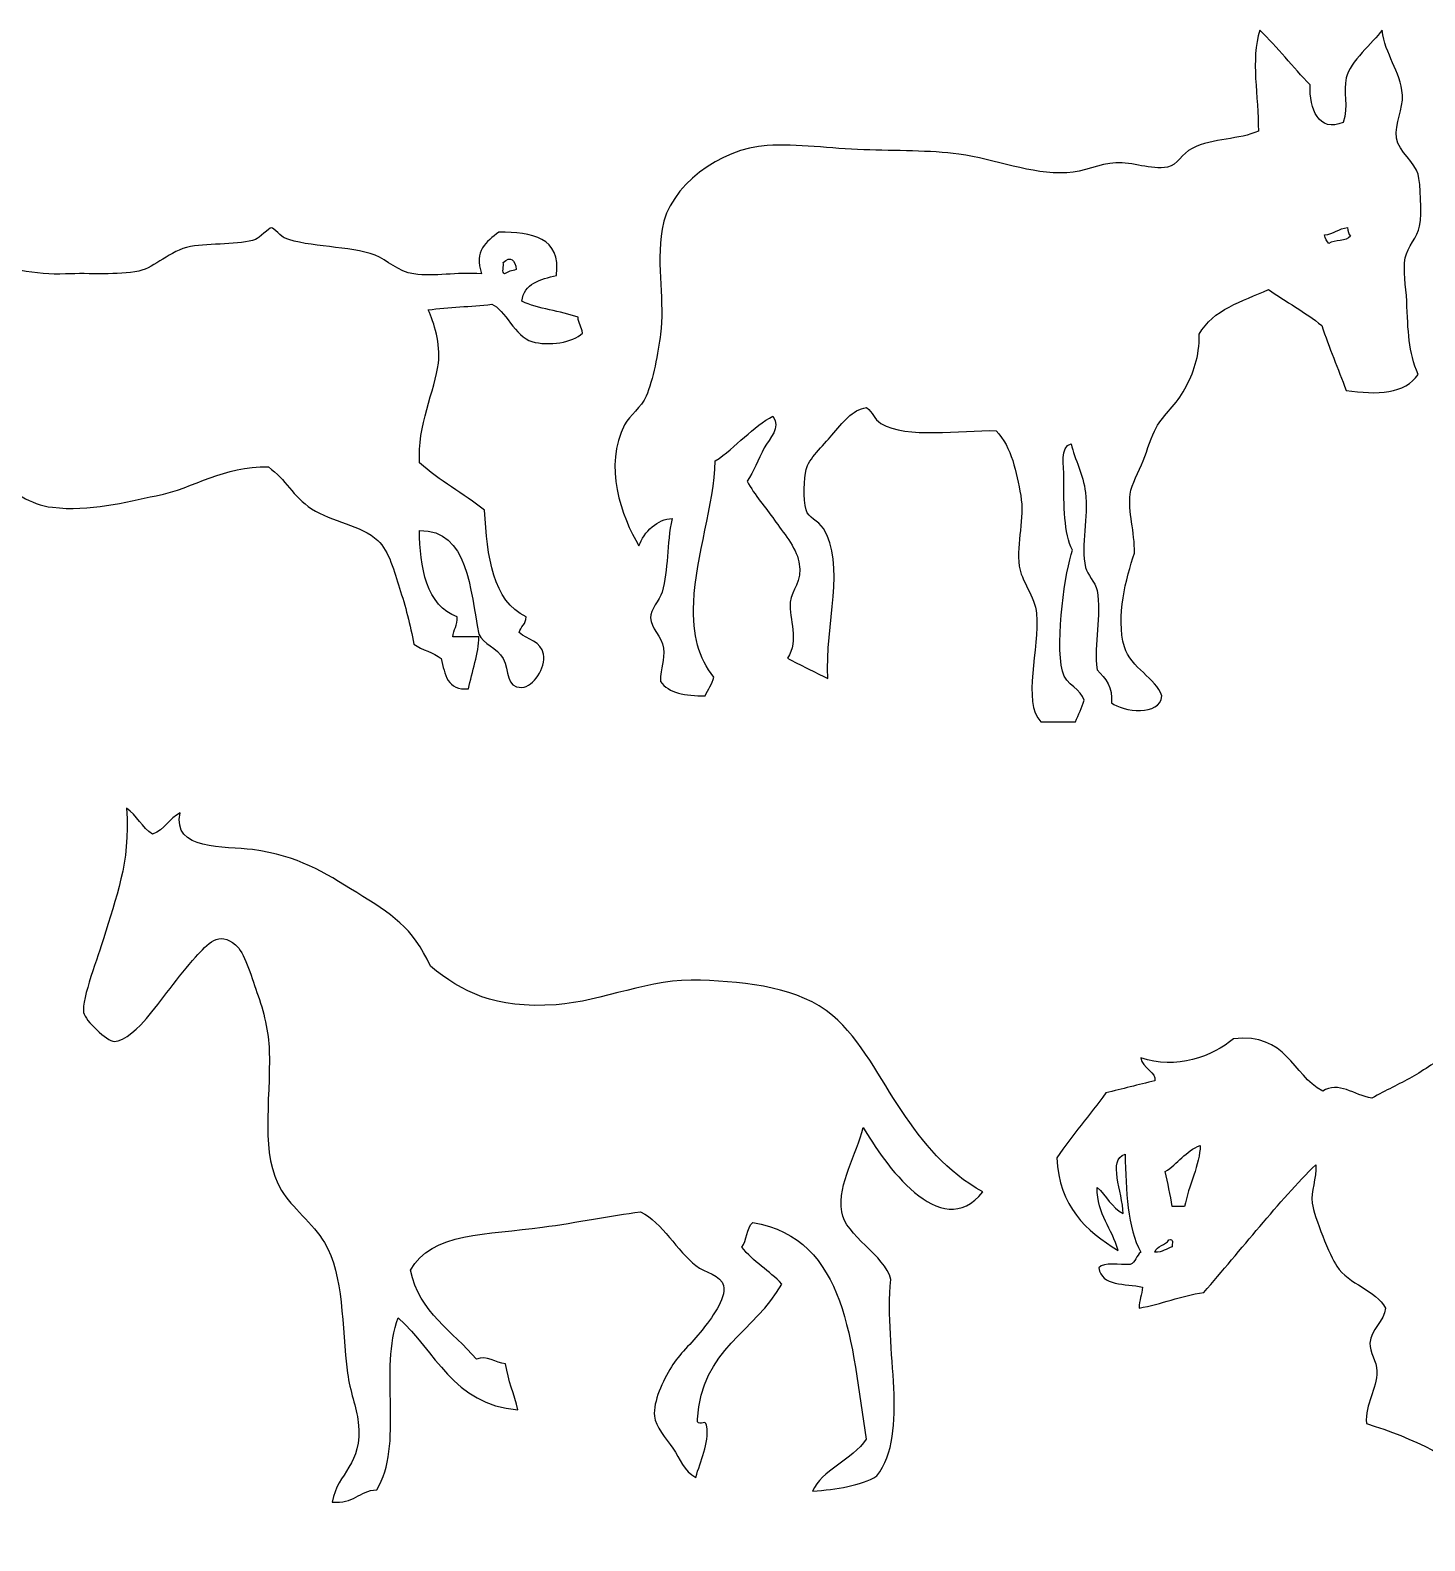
# Model space of a CAD drawing. Header units: centimetres. Extents: x -66 to 65, y -66 to 66.
# Drawn here: x -18.98 to -9.6, y 37.99 to 48.15 of the extents above; entities that cross this region are included whole.
import ezdxf

# ---------------------------------------------------------------- set-up
doc = ezdxf.new("R2010")
doc.units = ezdxf.units.CM
doc.header["$MEASUREMENT"] = 0
doc.layers.add('Layer 1', color=7, linetype='Continuous')

msp = doc.modelspace()

# ---------------------------------------------------------------- linework, layer by layer
at = {"layer": 'Layer 1'}
for points, knots in [([(-10.7077, 48.15066), (-10.58644, 48.03602), (-10.48516, 47.90148), (-10.36845, 47.78233), (-10.36845, 47.78233), (-10.37461, 47.6203), (-10.31141, 47.45991), (-10.14546, 47.53031), (-10.14546, 47.53031), (-10.10958, 47.64032), (-10.14707, 47.737), (-10.12612, 47.83077), (-10.12612, 47.83077), (-10.10167, 47.93994), (-9.94636, 48.06715), (-9.88379, 48.15065), (-9.88379, 48.15065), (-9.86397, 47.98301), (-9.76118, 47.88077), (-9.74809, 47.71446), (-9.74809, 47.71446), (-9.74079, 47.62141), (-9.80035, 47.52475), (-9.78685, 47.42368), (-9.78685, 47.42368), (-9.77531, 47.33727), (-9.65884, 47.25556), (-9.64146, 47.18135), (-9.64146, 47.18135), (-9.62685, 47.11883), (-9.61622, 46.91925), (-9.63175, 46.83239), (-9.63175, 46.83239), (-9.64516, 46.7578), (-9.71459, 46.69494), (-9.72869, 46.61916), (-9.72869, 46.61916), (-9.74472, 46.53304), (-9.72345, 46.42932), (-9.71901, 46.32838), (-9.71901, 46.32838), (-9.71009, 46.12563), (-9.70692, 45.98776), (-9.64146, 45.83403), (-9.64146, 45.83403), (-9.72949, 45.70335), (-9.91848, 45.69544), (-10.12612, 45.72743), (-10.12612, 45.72743), (-10.1816, 45.87226), (-10.23928, 46.0149), (-10.2909, 46.1636), (-10.2909, 46.1636), (-10.40046, 46.25435), (-10.53276, 46.32238), (-10.64954, 46.40593), (-10.64954, 46.40593), (-10.82562, 46.32677), (-11.02459, 46.27049), (-11.11481, 46.10544), (-11.11481, 46.10544), (-11.11325, 45.95058), (-11.15492, 45.84395), (-11.21173, 45.73711), (-11.21173, 45.73711), (-11.2669, 45.63342), (-11.35331, 45.56735), (-11.40559, 45.47541), (-11.40559, 45.47541), (-11.43753, 45.41929), (-11.46176, 45.33079), (-11.4928, 45.25247), (-11.4928, 45.25247), (-11.52082, 45.18193), (-11.57165, 45.096), (-11.58009, 45.02953), (-11.58009, 45.02953), (-11.59475, 44.91375), (-11.5485, 44.77339), (-11.55104, 44.6321), (-11.55104, 44.6321), (-11.60689, 44.46557), (-11.67796, 44.20546), (-11.61885, 44.00205), (-11.61885, 44.00205), (-11.57713, 43.85851), (-11.4038, 43.79144), (-11.36683, 43.67248), (-11.36683, 43.67248), (-11.37718, 43.53064), (-11.62729, 43.56654), (-11.70611, 43.62401), (-11.70611, 43.62401), (-11.69735, 43.72831), (-11.74125, 43.79043), (-11.80303, 43.84697), (-11.80303, 43.84697), (-11.82832, 44.02226), (-11.76927, 44.21347), (-11.80303, 44.38008), (-11.80303, 44.38008), (-11.81512, 44.43972), (-11.87021, 44.48702), (-11.88058, 44.53515), (-11.88058, 44.53515), (-11.91326, 44.68673), (-11.86132, 44.87715), (-11.88058, 45.03918), (-11.88058, 45.03918), (-11.89569, 45.16629), (-11.95234, 45.25905), (-11.9775, 45.36875), (-11.9775, 45.36875), (-12.05555, 45.34488), (-12.026, 45.2218), (-12.026, 45.13613), (-12.026, 45.13613), (-12.026, 44.95431), (-12.02708, 44.7645), (-11.96782, 44.65147), (-11.96782, 44.65147), (-12.01476, 44.52325), (-12.08635, 44.04624), (-12.03566, 43.83729), (-12.03566, 43.83729), (-12.01243, 43.74164), (-11.90588, 43.71595), (-11.89027, 43.64343), (-11.89027, 43.64343), (-11.90334, 43.58863), (-11.92874, 43.54622), (-11.94843, 43.49804), (-11.94843, 43.49804), (-12.02598, 43.49804), (-12.1035, 43.49804), (-12.18108, 43.49804), (-12.18108, 43.49804), (-12.30972, 43.62784), (-12.18851, 43.99453), (-12.21013, 44.22501), (-12.21013, 44.22501), (-12.22085, 44.33907), (-12.31522, 44.45266), (-12.32641, 44.54486), (-12.32641, 44.54486), (-12.34586, 44.70432), (-12.28926, 44.86882), (-12.31675, 45.01981), (-12.31675, 45.01981), (-12.34556, 45.1779), (-12.37647, 45.34239), (-12.48153, 45.45598), (-12.48153, 45.45598), (-12.72548, 45.46275), (-13.08399, 45.39841), (-13.25697, 45.50448), (-13.25697, 45.50448), (-13.30851, 45.53604), (-13.30764, 45.57946), (-13.35391, 45.61111), (-13.35391, 45.61111), (-13.45128, 45.59854), (-13.51618, 45.50991), (-13.58653, 45.42693), (-13.58653, 45.42693), (-13.64836, 45.35401), (-13.74353, 45.26657), (-13.761, 45.19431), (-13.761, 45.19431), (-13.77444, 45.13864), (-13.78238, 44.99481), (-13.761, 44.9229), (-13.761, 44.9229), (-13.74505, 44.86935), (-13.68144, 44.85334), (-13.64469, 44.79688), (-13.64469, 44.79688), (-13.49208, 44.56256), (-13.63262, 44.14937), (-13.61561, 43.78882), (-13.61561, 43.78882), (-13.70684, 43.83327), (-13.796, 43.87984), (-13.88702, 43.9245), (-13.88702, 43.9245), (-13.80339, 44.04764), (-13.87866, 44.1875), (-13.86763, 44.30254), (-13.86763, 44.30254), (-13.859, 44.39282), (-13.78243, 44.42928), (-13.80945, 44.57392), (-13.80945, 44.57392), (-13.82781, 44.67232), (-13.91907, 44.77469), (-13.97426, 44.85504), (-13.97426, 44.85504), (-14.03384, 44.94185), (-14.10608, 45.01956), (-14.15844, 45.11677), (-14.15844, 45.11677), (-14.11373, 45.17866), (-14.08274, 45.26314), (-14.0421, 45.33968), (-14.0421, 45.33968), (-14.00712, 45.40564), (-13.9273, 45.47631), (-13.98394, 45.55293), (-13.98394, 45.55293), (-14.11237, 45.4907), (-14.23738, 45.3411), (-14.37169, 45.25247), (-14.37169, 45.25247), (-14.37738, 44.96217), (-14.50411, 44.61517), (-14.51708, 44.30256), (-14.51708, 44.30256), (-14.52671, 44.07039), (-14.48472, 43.92913), (-14.38138, 43.7985), (-14.38138, 43.7985), (-14.39408, 43.74987), (-14.42136, 43.71571), (-14.43951, 43.67251), (-14.43951, 43.67251), (-14.57379, 43.67071), (-14.68724, 43.68971), (-14.74, 43.76945), (-14.74, 43.76945), (-14.7428, 43.86584), (-14.71029, 43.90976), (-14.72063, 43.99239), (-14.72063, 43.99239), (-14.73053, 44.07163), (-14.80643, 44.12921), (-14.80784, 44.19593), (-14.80784, 44.19593), (-14.80903, 44.25258), (-14.7473, 44.31415), (-14.73034, 44.3704), (-14.73034, 44.3704), (-14.68496, 44.52023), (-14.70192, 44.69232), (-14.66242, 44.86475), (-14.66242, 44.86475), (-14.75807, 44.86337), (-14.85231, 44.77683), (-14.88541, 44.6806), (-14.88541, 44.6806), (-15.00363, 44.87602), (-15.1256, 45.22387), (-14.98233, 45.49478), (-14.98233, 45.49478), (-14.94685, 45.56188), (-14.8706, 45.61252), (-14.83691, 45.68864), (-14.83691, 45.68864), (-14.79167, 45.79103), (-14.75616, 45.98767), (-14.73999, 46.10544), (-14.73999, 46.10544), (-14.71141, 46.31343), (-14.76999, 46.55798), (-14.73033, 46.81302), (-14.73033, 46.81302), (-14.68569, 47.09951), (-14.33795, 47.35645), (-14.0227, 47.37523), (-14.0227, 47.37523), (-13.82273, 47.38714), (-13.5936, 47.35375), (-13.37328, 47.34613), (-13.37328, 47.34613), (-13.15661, 47.33867), (-12.92714, 47.34264), (-12.73357, 47.31705), (-12.73357, 47.31705), (-12.48251, 47.28392), (-12.25269, 47.17836), (-12.00657, 47.19103), (-12.00657, 47.19103), (-11.89404, 47.19685), (-11.78535, 47.25294), (-11.67698, 47.2589), (-11.67698, 47.2589), (-11.56403, 47.26509), (-11.44126, 47.20871), (-11.32805, 47.22982), (-11.32805, 47.22982), (-11.2601, 47.24252), (-11.22962, 47.32237), (-11.16324, 47.35584), (-11.16324, 47.35584), (-11.02055, 47.42778), (-10.84309, 47.41183), (-10.71734, 47.47212), (-10.71734, 47.47212), (-10.71543, 47.70511), (-10.77078, 47.95477), (-10.7077, 48.15066)], [0, 0, 0, 0, 0.01315789, 0.01315789, 0.01315789, 0.01315789, 0.02631579, 0.02631579, 0.02631579, 0.02631579, 0.03947368, 0.03947368, 0.03947368, 0.03947368, 0.05263158, 0.05263158, 0.05263158, 0.05263158, 0.06578947, 0.06578947, 0.06578947, 0.06578947, 0.07894737, 0.07894737, 0.07894737, 0.07894737, 0.09210526, 0.09210526, 0.09210526, 0.09210526, 0.10526316, 0.10526316, 0.10526316, 0.10526316, 0.11842105, 0.11842105, 0.11842105, 0.11842105, 0.13157895, 0.13157895, 0.13157895, 0.13157895, 0.14473684, 0.14473684, 0.14473684, 0.14473684, 0.15789474, 0.15789474, 0.15789474, 0.15789474, 0.17105263, 0.17105263, 0.17105263, 0.17105263, 0.18421053, 0.18421053, 0.18421053, 0.18421053, 0.19736842, 0.19736842, 0.19736842, 0.19736842, 0.21052632, 0.21052632, 0.21052632, 0.21052632, 0.22368421, 0.22368421, 0.22368421, 0.22368421, 0.23684211, 0.23684211, 0.23684211, 0.23684211, 0.25, 0.25, 0.25, 0.25, 0.26315789, 0.26315789, 0.26315789, 0.26315789, 0.27631579, 0.27631579, 0.27631579, 0.27631579, 0.28947368, 0.28947368, 0.28947368, 0.28947368, 0.30263158, 0.30263158, 0.30263158, 0.30263158, 0.31578947, 0.31578947, 0.31578947, 0.31578947, 0.32894737, 0.32894737, 0.32894737, 0.32894737, 0.34210526, 0.34210526, 0.34210526, 0.34210526, 0.35526316, 0.35526316, 0.35526316, 0.35526316, 0.36842105, 0.36842105, 0.36842105, 0.36842105, 0.38157895, 0.38157895, 0.38157895, 0.38157895, 0.39473684, 0.39473684, 0.39473684, 0.39473684, 0.40789474, 0.40789474, 0.40789474, 0.40789474, 0.42105263, 0.42105263, 0.42105263, 0.42105263, 0.43421053, 0.43421053, 0.43421053, 0.43421053, 0.44736842, 0.44736842, 0.44736842, 0.44736842, 0.46052632, 0.46052632, 0.46052632, 0.46052632, 0.47368421, 0.47368421, 0.47368421, 0.47368421, 0.48684211, 0.48684211, 0.48684211, 0.48684211, 0.5, 0.5, 0.5, 0.5, 0.51315789, 0.51315789, 0.51315789, 0.51315789, 0.52631579, 0.52631579, 0.52631579, 0.52631579, 0.53947368, 0.53947368, 0.53947368, 0.53947368, 0.55263158, 0.55263158, 0.55263158, 0.55263158, 0.56578947, 0.56578947, 0.56578947, 0.56578947, 0.57894737, 0.57894737, 0.57894737, 0.57894737, 0.59210526, 0.59210526, 0.59210526, 0.59210526, 0.60526316, 0.60526316, 0.60526316, 0.60526316, 0.61842105, 0.61842105, 0.61842105, 0.61842105, 0.63157895, 0.63157895, 0.63157895, 0.63157895, 0.64473684, 0.64473684, 0.64473684, 0.64473684, 0.65789474, 0.65789474, 0.65789474, 0.65789474, 0.67105263, 0.67105263, 0.67105263, 0.67105263, 0.68421053, 0.68421053, 0.68421053, 0.68421053, 0.69736842, 0.69736842, 0.69736842, 0.69736842, 0.71052632, 0.71052632, 0.71052632, 0.71052632, 0.72368421, 0.72368421, 0.72368421, 0.72368421, 0.73684211, 0.73684211, 0.73684211, 0.73684211, 0.75, 0.75, 0.75, 0.75, 0.76315789, 0.76315789, 0.76315789, 0.76315789, 0.77631579, 0.77631579, 0.77631579, 0.77631579, 0.78947368, 0.78947368, 0.78947368, 0.78947368, 0.80263158, 0.80263158, 0.80263158, 0.80263158, 0.81578947, 0.81578947, 0.81578947, 0.81578947, 0.82894737, 0.82894737, 0.82894737, 0.82894737, 0.84210526, 0.84210526, 0.84210526, 0.84210526, 0.85526316, 0.85526316, 0.85526316, 0.85526316, 0.86842105, 0.86842105, 0.86842105, 0.86842105, 0.88157895, 0.88157895, 0.88157895, 0.88157895, 0.89473684, 0.89473684, 0.89473684, 0.89473684, 0.90789474, 0.90789474, 0.90789474, 0.90789474, 0.92105263, 0.92105263, 0.92105263, 0.92105263, 0.93421053, 0.93421053, 0.93421053, 0.93421053, 0.94736842, 0.94736842, 0.94736842, 0.94736842, 0.96052632, 0.96052632, 0.96052632, 0.96052632, 0.97368421, 0.97368421, 0.97368421, 0.97368421, 1, 1, 1, 1]), ([(-20.46154, 47.51868), (-20.44611, 47.41594), (-20.48967, 47.28836), (-20.5003, 47.17946), (-20.5003, 47.17946), (-20.21423, 47.19309), (-20.07615, 47.09231), (-19.87998, 46.99528), (-19.87998, 46.99528), (-19.75208, 46.93204), (-19.60778, 46.88405), (-19.51163, 46.82081), (-19.51163, 46.82081), (-19.42876, 46.76631), (-19.38175, 46.66174), (-19.29838, 46.61727), (-19.29838, 46.61727), (-19.16709, 46.54721), (-18.94069, 46.50181), (-18.7459, 46.51067), (-18.7459, 46.51067), (-18.57998, 46.51818), (-18.39517, 46.5003), (-18.25155, 46.53006), (-18.25155, 46.53006), (-18.13691, 46.55377), (-18.0493, 46.66746), (-17.90262, 46.69482), (-17.90262, 46.69482), (-17.77313, 46.71895), (-17.56917, 46.70331), (-17.46643, 46.74329), (-17.46643, 46.74329), (-17.44296, 46.75242), (-17.37271, 46.82063), (-17.3598, 46.82084), (-17.3598, 46.82084), (-17.34562, 46.82105), (-17.28484, 46.75787), (-17.27257, 46.753), (-17.27257, 46.753), (-17.11014, 46.6882), (-16.82923, 46.70082), (-16.66191, 46.63669), (-16.66191, 46.63669), (-16.57687, 46.60409), (-16.50956, 46.52575), (-16.40021, 46.5107), (-16.40021, 46.5107), (-16.25606, 46.49086), (-16.11994, 46.52515), (-15.94465, 46.5107), (-15.94465, 46.5107), (-15.99836, 46.66839), (-15.91346, 46.72586), (-15.82834, 46.79179), (-15.82834, 46.79179), (-15.60392, 46.79007), (-15.40919, 46.75861), (-15.44065, 46.50099), (-15.44065, 46.50099), (-15.54757, 46.47226), (-15.66142, 46.45038), (-15.67327, 46.32652), (-15.67327, 46.32652), (-15.56339, 46.27485), (-15.41477, 46.26188), (-15.29523, 46.21989), (-15.29523, 46.21989), (-15.29396, 46.17594), (-15.27152, 46.15314), (-15.26615, 46.11326), (-15.26615, 46.11326), (-15.32909, 46.04743), (-15.49435, 46.02465), (-15.60543, 46.05513), (-15.60543, 46.05513), (-15.71716, 46.08577), (-15.78953, 46.27508), (-15.87684, 46.30712), (-15.87684, 46.30712), (-16.01352, 46.2887), (-16.17008, 46.29024), (-16.30332, 46.26836), (-16.30332, 46.26836), (-16.26432, 46.18192), (-16.21984, 46.04296), (-16.23551, 45.90972), (-16.23551, 45.90972), (-16.25633, 45.73189), (-16.38098, 45.48329), (-16.36148, 45.24091), (-16.36148, 45.24091), (-16.2317, 45.1187), (-16.06459, 45.03377), (-15.92534, 44.92106), (-15.92534, 44.92106), (-15.90653, 44.60708), (-15.87012, 44.31069), (-15.64425, 44.2038), (-15.64425, 44.2038), (-15.64481, 44.15266), (-15.68201, 44.13821), (-15.6927, 44.09717), (-15.6927, 44.09717), (-15.63431, 44.04745), (-15.54392, 44.04021), (-15.52789, 43.95178), (-15.52789, 43.95178), (-15.51146, 43.86082), (-15.59552, 43.73212), (-15.67331, 43.72884), (-15.67331, 43.72884), (-15.78451, 43.72416), (-15.75605, 43.84253), (-15.7993, 43.9227), (-15.7993, 43.9227), (-15.84065, 43.99927), (-15.93598, 44.01864), (-15.96408, 44.08748), (-15.96408, 44.08748), (-16.02213, 44.38818), (-16.03367, 44.78677), (-16.36148, 44.78537), (-16.36148, 44.78537), (-16.36495, 44.5428), (-16.31145, 44.27322), (-16.10949, 44.20379), (-16.10949, 44.20379), (-16.10637, 44.14577), (-16.13277, 44.11722), (-16.13857, 44.06809), (-16.13857, 44.06809), (-16.08039, 44.06809), (-16.02226, 44.06809), (-15.96408, 44.06809), (-15.96408, 44.06809), (-15.96064, 43.96234), (-16.01178, 43.83301), (-16.03195, 43.71916), (-16.03195, 43.71916), (-16.174, 43.70635), (-16.19295, 43.81663), (-16.21613, 43.9227), (-16.21613, 43.9227), (-16.26685, 43.96564), (-16.34763, 43.97855), (-16.40025, 44.01962), (-16.40025, 44.01962), (-16.42499, 44.1503), (-16.45743, 44.27624), (-16.49717, 44.39763), (-16.49717, 44.39763), (-16.53217, 44.50455), (-16.56668, 44.64761), (-16.64256, 44.71751), (-16.64256, 44.71751), (-16.7553, 44.82141), (-16.95228, 44.8412), (-17.08844, 44.93076), (-17.08844, 44.93076), (-17.21552, 45.01434), (-17.26037, 45.12885), (-17.37922, 45.21188), (-17.37922, 45.21188), (-17.68606, 45.2217), (-17.86634, 45.07197), (-18.13527, 45.01802), (-18.13527, 45.01802), (-18.34257, 44.97643), (-18.58236, 44.91055), (-18.83319, 44.94047), (-18.83319, 44.94047), (-18.99017, 44.9592), (-19.08518, 45.05289), (-19.24028, 45.10525), (-19.24028, 45.10525), (-19.30232, 45.08326), (-19.31341, 45.01034), (-19.36627, 44.97923), (-19.36627, 44.97923), (-19.52417, 44.97158), (-19.63485, 44.91372), (-19.76373, 44.85324), (-19.76373, 44.85324), (-19.8357, 44.81943), (-19.93148, 44.78268), (-19.97696, 44.74661), (-19.97696, 44.74661), (-20.12163, 44.63194), (-20.15669, 44.3504), (-20.36468, 44.29105), (-20.36468, 44.29105), (-20.33624, 44.24517), (-20.30264, 44.20445), (-20.27745, 44.15535), (-20.27745, 44.15535), (-20.34087, 44.11688), (-20.42773, 43.96014), (-20.51978, 43.95181), (-20.51978, 43.95181), (-20.61725, 43.943), (-20.65437, 44.04174), (-20.66514, 44.16506), (-20.66514, 44.16506), (-20.60365, 44.28127), (-20.4935, 44.34881), (-20.48104, 44.51399), (-20.48104, 44.51399), (-20.24037, 44.6417), (-20.02104, 44.79072), (-19.89943, 45.03739), (-19.89943, 45.03739), (-20.3551, 45.06009), (-20.61121, 44.79929), (-20.82994, 44.55275), (-20.82994, 44.55275), (-20.83994, 44.50462), (-20.84248, 44.44895), (-20.85904, 44.40736), (-20.85904, 44.40736), (-20.91053, 44.42046), (-20.96252, 44.43313), (-21.03351, 44.42675), (-21.03351, 44.42675), (-20.88069, 44.28141), (-21.05021, 44.04149), (-21.28553, 44.07779), (-21.28553, 44.07779), (-21.26815, 44.16764), (-21.30072, 44.27565), (-21.27585, 44.37825), (-21.27585, 44.37825), (-21.26045, 44.44178), (-21.15703, 44.52179), (-21.08199, 44.5915), (-21.08199, 44.5915), (-20.91805, 44.74385), (-20.82516, 44.83481), (-20.66519, 44.9889), (-20.66519, 44.9889), (-20.59082, 45.06055), (-20.52147, 45.15207), (-20.46167, 45.18276), (-20.46167, 45.18276), (-20.31329, 45.25893), (-20.10768, 45.24777), (-19.96732, 45.29907), (-19.96732, 45.29907), (-19.94248, 45.3259), (-19.93475, 45.3699), (-19.90916, 45.39599), (-19.90916, 45.39599), (-19.91503, 45.45798), (-19.97697, 45.46388), (-20.0061, 45.50264), (-20.0061, 45.50264), (-19.95998, 45.57932), (-19.92609, 45.66819), (-19.93823, 45.8031), (-19.93823, 45.8031), (-20.11381, 45.8634), (-20.17318, 46.03988), (-20.28719, 46.16174), (-20.28719, 46.16174), (-20.4697, 46.18447), (-20.53918, 46.14317), (-20.63612, 46.05514), (-20.63612, 46.05514), (-20.76698, 45.93626), (-20.86604, 45.73595), (-20.93658, 45.56077), (-20.93658, 45.56077), (-21.06117, 45.53106), (-21.24175, 45.49232), (-21.28551, 45.60927), (-21.28551, 45.60927), (-21.32713, 45.7204), (-21.25453, 45.89282), (-21.28551, 46.06483), (-21.28551, 46.06483), (-21.29691, 46.12807), (-21.35237, 46.19104), (-21.35335, 46.2199), (-21.35335, 46.2199), (-21.35597, 46.29666), (-21.27255, 46.38415), (-21.26612, 46.44284), (-21.26612, 46.44284), (-21.39378, 46.67803), (-21.1569, 46.86869), (-21.04318, 47.0341), (-21.04318, 47.0341), (-20.94489, 47.17708), (-20.86131, 47.30813), (-20.78148, 47.42182), (-20.78148, 47.42182), (-20.65495, 47.36162), (-20.51329, 47.42168), (-20.46154, 47.51868)], [0, 0, 0, 0, 0.01315789, 0.01315789, 0.01315789, 0.01315789, 0.02631579, 0.02631579, 0.02631579, 0.02631579, 0.03947368, 0.03947368, 0.03947368, 0.03947368, 0.05263158, 0.05263158, 0.05263158, 0.05263158, 0.06578947, 0.06578947, 0.06578947, 0.06578947, 0.07894737, 0.07894737, 0.07894737, 0.07894737, 0.09210526, 0.09210526, 0.09210526, 0.09210526, 0.10526316, 0.10526316, 0.10526316, 0.10526316, 0.11842105, 0.11842105, 0.11842105, 0.11842105, 0.13157895, 0.13157895, 0.13157895, 0.13157895, 0.14473684, 0.14473684, 0.14473684, 0.14473684, 0.15789474, 0.15789474, 0.15789474, 0.15789474, 0.17105263, 0.17105263, 0.17105263, 0.17105263, 0.18421053, 0.18421053, 0.18421053, 0.18421053, 0.19736842, 0.19736842, 0.19736842, 0.19736842, 0.21052632, 0.21052632, 0.21052632, 0.21052632, 0.22368421, 0.22368421, 0.22368421, 0.22368421, 0.23684211, 0.23684211, 0.23684211, 0.23684211, 0.25, 0.25, 0.25, 0.25, 0.26315789, 0.26315789, 0.26315789, 0.26315789, 0.27631579, 0.27631579, 0.27631579, 0.27631579, 0.28947368, 0.28947368, 0.28947368, 0.28947368, 0.30263158, 0.30263158, 0.30263158, 0.30263158, 0.31578947, 0.31578947, 0.31578947, 0.31578947, 0.32894737, 0.32894737, 0.32894737, 0.32894737, 0.34210526, 0.34210526, 0.34210526, 0.34210526, 0.35526316, 0.35526316, 0.35526316, 0.35526316, 0.36842105, 0.36842105, 0.36842105, 0.36842105, 0.38157895, 0.38157895, 0.38157895, 0.38157895, 0.39473684, 0.39473684, 0.39473684, 0.39473684, 0.40789474, 0.40789474, 0.40789474, 0.40789474, 0.42105263, 0.42105263, 0.42105263, 0.42105263, 0.43421053, 0.43421053, 0.43421053, 0.43421053, 0.44736842, 0.44736842, 0.44736842, 0.44736842, 0.46052632, 0.46052632, 0.46052632, 0.46052632, 0.47368421, 0.47368421, 0.47368421, 0.47368421, 0.48684211, 0.48684211, 0.48684211, 0.48684211, 0.5, 0.5, 0.5, 0.5, 0.51315789, 0.51315789, 0.51315789, 0.51315789, 0.52631579, 0.52631579, 0.52631579, 0.52631579, 0.53947368, 0.53947368, 0.53947368, 0.53947368, 0.55263158, 0.55263158, 0.55263158, 0.55263158, 0.56578947, 0.56578947, 0.56578947, 0.56578947, 0.57894737, 0.57894737, 0.57894737, 0.57894737, 0.59210526, 0.59210526, 0.59210526, 0.59210526, 0.60526316, 0.60526316, 0.60526316, 0.60526316, 0.61842105, 0.61842105, 0.61842105, 0.61842105, 0.63157895, 0.63157895, 0.63157895, 0.63157895, 0.64473684, 0.64473684, 0.64473684, 0.64473684, 0.65789474, 0.65789474, 0.65789474, 0.65789474, 0.67105263, 0.67105263, 0.67105263, 0.67105263, 0.68421053, 0.68421053, 0.68421053, 0.68421053, 0.69736842, 0.69736842, 0.69736842, 0.69736842, 0.71052632, 0.71052632, 0.71052632, 0.71052632, 0.72368421, 0.72368421, 0.72368421, 0.72368421, 0.73684211, 0.73684211, 0.73684211, 0.73684211, 0.75, 0.75, 0.75, 0.75, 0.76315789, 0.76315789, 0.76315789, 0.76315789, 0.77631579, 0.77631579, 0.77631579, 0.77631579, 0.78947368, 0.78947368, 0.78947368, 0.78947368, 0.80263158, 0.80263158, 0.80263158, 0.80263158, 0.81578947, 0.81578947, 0.81578947, 0.81578947, 0.82894737, 0.82894737, 0.82894737, 0.82894737, 0.84210526, 0.84210526, 0.84210526, 0.84210526, 0.85526316, 0.85526316, 0.85526316, 0.85526316, 0.86842105, 0.86842105, 0.86842105, 0.86842105, 0.88157895, 0.88157895, 0.88157895, 0.88157895, 0.89473684, 0.89473684, 0.89473684, 0.89473684, 0.90789474, 0.90789474, 0.90789474, 0.90789474, 0.92105263, 0.92105263, 0.92105263, 0.92105263, 0.93421053, 0.93421053, 0.93421053, 0.93421053, 0.94736842, 0.94736842, 0.94736842, 0.94736842, 0.96052632, 0.96052632, 0.96052632, 0.96052632, 0.97368421, 0.97368421, 0.97368421, 0.97368421, 1, 1, 1, 1]), ([(-10.27148, 46.77425), (-10.26719, 46.74948), (-10.25788, 46.72967), (-10.2424, 46.71609), (-10.2424, 46.71609), (-10.20441, 46.74271), (-10.12479, 46.72771), (-10.09701, 46.76459), (-10.09701, 46.76459), (-10.1109, 46.77652), (-10.11535, 46.79793), (-10.11638, 46.82275), (-10.11638, 46.82275), (-10.17824, 46.81674), (-10.20761, 46.77822), (-10.27148, 46.77425)], [0, 0, 0, 0, 0.2, 0.2, 0.2, 0.2, 0.4, 0.4, 0.4, 0.4, 0.6, 0.6, 0.6, 0.6, 1, 1, 1, 1]), ([(-15.79924, 46.58819), (-15.79334, 46.56499), (-15.81141, 46.51784), (-15.78956, 46.51064), (-15.78956, 46.51064), (-15.77101, 46.52763), (-15.73902, 46.53115), (-15.71201, 46.53969), (-15.71201, 46.53969), (-15.71764, 46.60621), (-15.74894, 46.63352), (-15.79924, 46.58819)], [0, 0, 0, 0, 0.25, 0.25, 0.25, 0.25, 0.5, 0.5, 0.5, 0.5, 1, 1, 1, 1]), ([(-18.33405, 42.91601), (-18.26476, 42.86825), (-18.22967, 42.78628), (-18.15845, 42.74043), (-18.15845, 42.74043), (-18.07812, 42.7702), (-18.04764, 42.84991), (-17.97261, 42.88502), (-17.97261, 42.88502), (-18.03291, 42.62657), (-17.6672, 42.66256), (-17.48721, 42.63718), (-17.48721, 42.63718), (-17.17355, 42.59289), (-17.01104, 42.48936), (-16.78493, 42.34799), (-16.78493, 42.34799), (-16.55599, 42.20485), (-16.40668, 42.11743), (-16.28921, 41.85224), (-16.28921, 41.85224), (-16.07103, 41.68039), (-15.86365, 41.5639), (-15.44233, 41.59406), (-15.44233, 41.59406), (-15.13113, 41.61634), (-14.81212, 41.77358), (-14.47149, 41.75932), (-14.47149, 41.75932), (-14.14944, 41.74583), (-13.80575, 41.70992), (-13.58331, 41.52178), (-13.58331, 41.52178), (-13.3903, 41.35851), (-13.26287, 41.09392), (-13.1186, 40.88146), (-13.1186, 40.88146), (-12.97165, 40.66506), (-12.81851, 40.47048), (-12.57123, 40.33409), (-12.57123, 40.33409), (-12.85695, 39.97793), (-13.24116, 40.53615), (-13.37678, 40.76787), (-13.37678, 40.76787), (-13.41792, 40.58367), (-13.54976, 40.39592), (-13.52137, 40.19984), (-13.52137, 40.19984), (-13.4987, 40.04292), (-13.22736, 39.90626), (-13.19088, 39.74542), (-13.19088, 39.74542), (-13.23827, 39.26523), (-13.05914, 38.72019), (-13.2838, 38.42346), (-13.2838, 38.42346), (-13.3945, 38.35514), (-13.55336, 38.33493), (-13.71758, 38.32019), (-13.71758, 38.32019), (-13.66054, 38.45965), (-13.44831, 38.53262), (-13.35613, 38.67132), (-13.35613, 38.67132), (-13.45736, 39.31024), (-13.48199, 40.02572), (-14.12038, 40.12751), (-14.12038, 40.12751), (-14.16372, 40.09169), (-14.15779, 40.00662), (-14.19266, 39.9623), (-14.19266, 39.9623), (-14.11813, 39.86467), (-14.00655, 39.80411), (-13.92413, 39.71441), (-13.92413, 39.71441), (-14.09852, 39.39657), (-14.46758, 39.2733), (-14.49216, 38.80557), (-14.49216, 38.80557), (-14.49623, 38.74424), (-14.43649, 38.81091), (-14.43019, 38.76427), (-14.43019, 38.76427), (-14.41196, 38.63568), (-14.47432, 38.52667), (-14.5025, 38.41314), (-14.5025, 38.41314), (-14.5815, 38.45434), (-14.61111, 38.53855), (-14.65739, 38.60936), (-14.65739, 38.60936), (-14.70335, 38.67963), (-14.77402, 38.75226), (-14.78132, 38.82624), (-14.78132, 38.82624), (-14.79098, 38.92411), (-14.72525, 39.06233), (-14.66773, 39.15676), (-14.66773, 39.15676), (-14.61526, 39.24283), (-14.5329, 39.31186), (-14.4612, 39.4046), (-14.4612, 39.4046), (-14.40487, 39.47741), (-14.2956, 39.61209), (-14.31661, 39.70411), (-14.31661, 39.70411), (-14.33254, 39.77393), (-14.44229, 39.79277), (-14.50253, 39.83836), (-14.50253, 39.83836), (-14.62913, 39.93417), (-14.72663, 40.1289), (-14.8743, 40.19983), (-14.8743, 40.19983), (-15.07623, 40.17501), (-15.29972, 40.12874), (-15.53531, 40.09656), (-15.53531, 40.09656), (-15.89938, 40.04677), (-16.28612, 40.06365), (-16.42346, 39.80737), (-16.42346, 39.80737), (-16.36247, 39.52059), (-16.13742, 39.39801), (-15.97933, 39.20835), (-15.97933, 39.20835), (-15.91054, 39.23999), (-15.84963, 39.18179), (-15.78314, 39.17737), (-15.78314, 39.17737), (-15.76496, 39.06471), (-15.72636, 38.97253), (-15.70048, 38.86754), (-15.70048, 38.86754), (-16.13728, 38.90583), (-16.25539, 39.2628), (-16.50603, 39.48722), (-16.50603, 39.48722), (-16.63613, 39.14805), (-16.46473, 38.62256), (-16.65062, 38.33054), (-16.65062, 38.33054), (-16.77161, 38.32414), (-16.80601, 38.23114), (-16.95013, 38.24788), (-16.95013, 38.24788), (-16.91505, 38.44947), (-16.74217, 38.49323), (-16.77458, 38.78493), (-16.77458, 38.78493), (-16.78561, 38.88418), (-16.83178, 38.99464), (-16.84686, 39.11542), (-16.84686, 39.11542), (-16.88681, 39.43527), (-16.87104, 39.77384), (-17.00175, 39.99325), (-17.00175, 39.99325), (-17.07792, 40.12107), (-17.22247, 40.23111), (-17.29097, 40.34438), (-17.29097, 40.34438), (-17.43739, 40.58676), (-17.36452, 40.93297), (-17.3736, 41.28421), (-17.3736, 41.28421), (-17.37683, 41.41015), (-17.41099, 41.54866), (-17.45623, 41.67667), (-17.45623, 41.67667), (-17.49798, 41.79483), (-17.54185, 41.94615), (-17.6008, 41.99682), (-17.6008, 41.99682), (-17.7124, 42.09273), (-17.78754, 42.0046), (-17.86933, 41.91416), (-17.86933, 41.91416), (-17.98196, 41.78967), (-18.10447, 41.6138), (-18.19982, 41.50107), (-18.19982, 41.50107), (-18.2398, 41.45379), (-18.34992, 41.34237), (-18.41667, 41.34618), (-18.41667, 41.34618), (-18.46501, 41.34893), (-18.61323, 41.48575), (-18.62328, 41.54242), (-18.62328, 41.54242), (-18.63889, 41.63074), (-18.51919, 41.93231), (-18.48903, 42.03812), (-18.48903, 42.03812), (-18.40954, 42.31671), (-18.30661, 42.53824), (-18.33405, 42.91601)], [0, 0, 0, 0, 0.01960784, 0.01960784, 0.01960784, 0.01960784, 0.03921569, 0.03921569, 0.03921569, 0.03921569, 0.05882353, 0.05882353, 0.05882353, 0.05882353, 0.07843137, 0.07843137, 0.07843137, 0.07843137, 0.09803922, 0.09803922, 0.09803922, 0.09803922, 0.11764706, 0.11764706, 0.11764706, 0.11764706, 0.1372549, 0.1372549, 0.1372549, 0.1372549, 0.15686275, 0.15686275, 0.15686275, 0.15686275, 0.17647059, 0.17647059, 0.17647059, 0.17647059, 0.19607843, 0.19607843, 0.19607843, 0.19607843, 0.21568627, 0.21568627, 0.21568627, 0.21568627, 0.23529412, 0.23529412, 0.23529412, 0.23529412, 0.25490196, 0.25490196, 0.25490196, 0.25490196, 0.2745098, 0.2745098, 0.2745098, 0.2745098, 0.29411765, 0.29411765, 0.29411765, 0.29411765, 0.31372549, 0.31372549, 0.31372549, 0.31372549, 0.33333333, 0.33333333, 0.33333333, 0.33333333, 0.35294118, 0.35294118, 0.35294118, 0.35294118, 0.37254902, 0.37254902, 0.37254902, 0.37254902, 0.39215686, 0.39215686, 0.39215686, 0.39215686, 0.41176471, 0.41176471, 0.41176471, 0.41176471, 0.43137255, 0.43137255, 0.43137255, 0.43137255, 0.45098039, 0.45098039, 0.45098039, 0.45098039, 0.47058824, 0.47058824, 0.47058824, 0.47058824, 0.49019608, 0.49019608, 0.49019608, 0.49019608, 0.50980392, 0.50980392, 0.50980392, 0.50980392, 0.52941176, 0.52941176, 0.52941176, 0.52941176, 0.54901961, 0.54901961, 0.54901961, 0.54901961, 0.56862745, 0.56862745, 0.56862745, 0.56862745, 0.58823529, 0.58823529, 0.58823529, 0.58823529, 0.60784314, 0.60784314, 0.60784314, 0.60784314, 0.62745098, 0.62745098, 0.62745098, 0.62745098, 0.64705882, 0.64705882, 0.64705882, 0.64705882, 0.66666667, 0.66666667, 0.66666667, 0.66666667, 0.68627451, 0.68627451, 0.68627451, 0.68627451, 0.70588235, 0.70588235, 0.70588235, 0.70588235, 0.7254902, 0.7254902, 0.7254902, 0.7254902, 0.74509804, 0.74509804, 0.74509804, 0.74509804, 0.76470588, 0.76470588, 0.76470588, 0.76470588, 0.78431373, 0.78431373, 0.78431373, 0.78431373, 0.80392157, 0.80392157, 0.80392157, 0.80392157, 0.82352941, 0.82352941, 0.82352941, 0.82352941, 0.84313725, 0.84313725, 0.84313725, 0.84313725, 0.8627451, 0.8627451, 0.8627451, 0.8627451, 0.88235294, 0.88235294, 0.88235294, 0.88235294, 0.90196078, 0.90196078, 0.90196078, 0.90196078, 0.92156863, 0.92156863, 0.92156863, 0.92156863, 0.94117647, 0.94117647, 0.94117647, 0.94117647, 0.96078431, 0.96078431, 0.96078431, 0.96078431, 1, 1, 1, 1]), ([(-5.63498, 42.75398), (-5.61093, 42.73093), (-5.59992, 42.6949), (-5.59966, 42.64804), (-5.59966, 42.64804), (-5.54833, 42.64344), (-5.49946, 42.75192), (-5.42313, 42.67159), (-5.42313, 42.67159), (-5.41038, 42.57491), (-5.45218, 42.43497), (-5.47017, 42.33025), (-5.47017, 42.33025), (-5.26245, 42.00833), (-4.9831, 41.75804), (-4.69333, 41.51808), (-4.69333, 41.51808), (-4.66507, 41.28578), (-4.78556, 41.20225), (-4.91698, 41.12965), (-4.91698, 41.12965), (-5.06438, 41.15706), (-5.16471, 41.29486), (-5.34074, 41.32975), (-5.34074, 41.32975), (-5.47356, 41.35608), (-5.6053, 41.30226), (-5.74095, 41.32975), (-5.74095, 41.32975), (-5.81593, 41.34491), (-5.88097, 41.41428), (-5.94103, 41.44746), (-5.94103, 41.44746), (-6.21887, 41.30157), (-6.07888, 40.73785), (-6.35296, 40.5882), (-6.35296, 40.5882), (-6.33489, 40.31867), (-6.23128, 40.03183), (-6.36479, 39.8349), (-6.36479, 39.8349), (-6.21874, 39.69446), (-6.02813, 39.59871), (-5.85862, 39.48179), (-5.85862, 39.48179), (-5.7684, 39.29028), (-5.8514, 39.07256), (-5.94101, 38.90505), (-5.94101, 38.90505), (-5.99932, 38.79607), (-6.03126, 38.67838), (-6.0705, 38.62255), (-6.0705, 38.62255), (-6.19374, 38.44724), (-6.41409, 38.34971), (-6.52955, 38.19882), (-6.52955, 38.19882), (-6.67195, 38.2134), (-6.78064, 38.44015), (-6.64724, 38.55193), (-6.64724, 38.55193), (-6.53768, 38.53685), (-6.42745, 38.5904), (-6.35297, 38.6461), (-6.35297, 38.6461), (-6.32455, 38.67438), (-6.3816, 38.67727), (-6.3648, 38.72849), (-6.3648, 38.72849), (-6.24172, 38.86435), (-6.13205, 39.01363), (-6.10583, 39.24639), (-6.10583, 39.24639), (-6.26302, 39.33241), (-6.40298, 39.43573), (-6.67082, 39.41117), (-6.67082, 39.41117), (-6.71776, 39.1773), (-6.43471, 39.07504), (-6.47072, 38.86973), (-6.47072, 38.86973), (-6.48384, 38.79459), (-6.64011, 38.68897), (-6.72961, 38.63433), (-6.72961, 38.63433), (-6.92284, 38.51641), (-7.13654, 38.5108), (-7.25928, 38.34006), (-7.25928, 38.34006), (-7.44433, 38.35117), (-7.63549, 38.3562), (-7.8125, 38.37536), (-7.8125, 38.37536), (-7.77252, 38.50805), (-7.67338, 38.58152), (-7.6242, 38.70493), (-7.6242, 38.70493), (-7.51739, 38.65519), (-7.46018, 38.56645), (-7.3417, 38.57547), (-7.3417, 38.57547), (-7.17438, 38.5882), (-7.00441, 38.79425), (-6.8473, 38.82264), (-6.8473, 38.82264), (-6.80237, 39.03251), (-6.96938, 39.09468), (-7.0827, 39.1993), (-7.0827, 39.1993), (-7.20621, 39.31328), (-7.30188, 39.37953), (-7.36522, 39.51706), (-7.36522, 39.51706), (-7.60186, 39.36294), (-8.00509, 39.4294), (-8.35392, 39.44647), (-8.35392, 39.44647), (-8.48677, 39.50976), (-8.67396, 39.64623), (-8.84829, 39.59951), (-8.84829, 39.59951), (-8.96868, 39.56723), (-9.02855, 39.32522), (-9.15431, 39.2346), (-9.15431, 39.2346), (-9.21625, 39.19002), (-9.26909, 39.22714), (-9.30732, 39.15221), (-9.30732, 39.15221), (-9.27134, 39.08704), (-9.1654, 39.07606), (-9.08367, 39.05802), (-9.08367, 39.05802), (-8.9999, 39.0396), (-8.9042, 39.02828), (-8.82475, 39.01095), (-8.82475, 39.01095), (-8.71487, 38.80309), (-8.60351, 38.59661), (-8.49516, 38.38714), (-8.49516, 38.38714), (-8.53329, 38.31541), (-8.61949, 38.29176), (-8.67172, 38.23413), (-8.67172, 38.23413), (-8.6532, 38.18206), (-8.58774, 38.17687), (-8.57755, 38.11642), (-8.57755, 38.11642), (-8.59218, 38.06043), (-8.637, 38.03464), (-8.65994, 37.98696), (-8.65994, 37.98696), (-8.74863, 38.0081), (-8.86004, 38.00657), (-8.94244, 38.03403), (-8.94244, 38.03403), (-8.9508, 38.20614), (-9.00049, 38.3369), (-9.18961, 38.3283), (-9.18961, 38.3283), (-9.38911, 38.5447), (-9.67269, 38.67699), (-9.99, 38.77555), (-9.99, 38.77555), (-10.00016, 38.90951), (-9.91938, 39.00426), (-9.91938, 39.12866), (-9.91938, 39.12866), (-9.91938, 39.19465), (-9.97068, 39.25558), (-9.96642, 39.31699), (-9.96642, 39.31699), (-9.96015, 39.40875), (-9.87096, 39.46325), (-9.86051, 39.55239), (-9.86051, 39.55239), (-9.92697, 39.67267), (-10.10747, 39.71252), (-10.19005, 39.83486), (-10.19005, 39.83486), (-10.234, 39.89997), (-10.34274, 40.16614), (-10.35486, 40.25862), (-10.35486, 40.25862), (-10.36544, 40.3394), (-10.32425, 40.42322), (-10.33134, 40.51757), (-10.33134, 40.51757), (-10.57732, 40.27312), (-10.83706, 39.94046), (-11.08466, 39.65834), (-11.08466, 39.65834), (-11.24129, 39.6345), (-11.36657, 39.57931), (-11.52014, 39.5524), (-11.52014, 39.5524), (-11.52072, 39.60788), (-11.4995, 39.64156), (-11.49662, 39.69363), (-11.49662, 39.69363), (-11.6128, 39.71866), (-11.77335, 39.6994), (-11.79089, 39.82312), (-11.79089, 39.82312), (-11.75493, 39.86564), (-11.65037, 39.8396), (-11.57901, 39.84667), (-11.57901, 39.84667), (-11.54184, 39.86048), (-11.53803, 39.90774), (-11.50837, 39.92906), (-11.50837, 39.92906), (-11.60063, 40.09183), (-11.6055, 40.342), (-11.61428, 40.58819), (-11.61428, 40.58819), (-11.73361, 40.55192), (-11.63172, 40.33416), (-11.62605, 40.18801), (-11.62605, 40.18801), (-11.70445, 40.2273), (-11.73972, 40.30977), (-11.80263, 40.36457), (-11.80263, 40.36457), (-11.80115, 40.17769), (-11.70074, 40.08977), (-11.66137, 39.94084), (-11.66137, 39.94084), (-11.8769, 40.07057), (-12.05708, 40.23564), (-12.07333, 40.56467), (-12.07333, 40.56467), (-11.97046, 40.71683), (-11.85105, 40.85243), (-11.74374, 41.00017), (-11.74374, 41.00017), (-11.63388, 41.02761), (-11.52406, 41.05515), (-11.41415, 41.08253), (-11.41415, 41.08253), (-11.39759, 41.13476), (-11.50032, 41.16884), (-11.50837, 41.23559), (-11.50837, 41.23559), (-11.27398, 41.15487), (-11.02259, 41.24567), (-10.88451, 41.36505), (-10.88451, 41.36505), (-10.52589, 41.4059), (-10.49025, 41.12372), (-10.28425, 41.01194), (-10.28425, 41.01194), (-10.18085, 41.0828), (-10.06965, 40.98469), (-9.95466, 40.96487), (-9.95466, 40.96487), (-9.85634, 41.01781), (-9.77302, 41.05864), (-9.68396, 41.1061), (-9.68396, 41.1061), (-9.60091, 41.15034), (-9.51344, 41.22858), (-9.42501, 41.24733), (-9.42501, 41.24733), (-9.08685, 41.31914), (-8.80316, 41.17727), (-8.55398, 41.11787), (-8.55398, 41.11787), (-8.37967, 41.0763), (-8.17727, 41.01272), (-8.02434, 41.04725), (-8.02434, 41.04725), (-7.87726, 41.08046), (-7.73388, 41.27942), (-7.58884, 41.34152), (-7.58884, 41.34152), (-7.58884, 41.3729), (-7.58884, 41.40428), (-7.58884, 41.43569), (-7.58884, 41.43569), (-7.68131, 41.45307), (-7.74698, 41.49726), (-7.75362, 41.6005), (-7.75362, 41.6005), (-7.68943, 41.69713), (-7.53656, 41.70514), (-7.54179, 41.8712), (-7.54179, 41.8712), (-7.3565, 41.9488), (-7.21159, 42.06678), (-7.00032, 42.11837), (-7.00032, 42.11837), (-7.00122, 42.18023), (-7.01522, 42.22907), (-7.03562, 42.27141), (-7.03562, 42.27141), (-7.03057, 42.29771), (-6.9776, 42.27617), (-6.95323, 42.28318), (-6.95323, 42.28318), (-6.95484, 42.33652), (-6.98204, 42.36422), (-6.98855, 42.41264), (-6.98855, 42.41264), (-6.88645, 42.38137), (-6.7645, 42.36991), (-6.67079, 42.33025), (-6.67079, 42.33025), (-6.60856, 42.38576), (-6.57358, 42.46847), (-6.5295, 42.5421), (-6.5295, 42.5421), (-6.2628, 42.56967), (-5.99531, 42.59642), (-5.72914, 42.62449), (-5.72914, 42.62449), (-5.688, 42.65791), (-5.66813, 42.7126), (-5.63498, 42.75398)], [0, 0, 0, 0, 0.01234568, 0.01234568, 0.01234568, 0.01234568, 0.02469136, 0.02469136, 0.02469136, 0.02469136, 0.03703704, 0.03703704, 0.03703704, 0.03703704, 0.04938272, 0.04938272, 0.04938272, 0.04938272, 0.0617284, 0.0617284, 0.0617284, 0.0617284, 0.07407407, 0.07407407, 0.07407407, 0.07407407, 0.08641975, 0.08641975, 0.08641975, 0.08641975, 0.09876543, 0.09876543, 0.09876543, 0.09876543, 0.11111111, 0.11111111, 0.11111111, 0.11111111, 0.12345679, 0.12345679, 0.12345679, 0.12345679, 0.13580247, 0.13580247, 0.13580247, 0.13580247, 0.14814815, 0.14814815, 0.14814815, 0.14814815, 0.16049383, 0.16049383, 0.16049383, 0.16049383, 0.17283951, 0.17283951, 0.17283951, 0.17283951, 0.18518519, 0.18518519, 0.18518519, 0.18518519, 0.19753086, 0.19753086, 0.19753086, 0.19753086, 0.20987654, 0.20987654, 0.20987654, 0.20987654, 0.22222222, 0.22222222, 0.22222222, 0.22222222, 0.2345679, 0.2345679, 0.2345679, 0.2345679, 0.24691358, 0.24691358, 0.24691358, 0.24691358, 0.25925926, 0.25925926, 0.25925926, 0.25925926, 0.27160494, 0.27160494, 0.27160494, 0.27160494, 0.28395062, 0.28395062, 0.28395062, 0.28395062, 0.2962963, 0.2962963, 0.2962963, 0.2962963, 0.30864198, 0.30864198, 0.30864198, 0.30864198, 0.32098765, 0.32098765, 0.32098765, 0.32098765, 0.33333333, 0.33333333, 0.33333333, 0.33333333, 0.34567901, 0.34567901, 0.34567901, 0.34567901, 0.35802469, 0.35802469, 0.35802469, 0.35802469, 0.37037037, 0.37037037, 0.37037037, 0.37037037, 0.38271605, 0.38271605, 0.38271605, 0.38271605, 0.39506173, 0.39506173, 0.39506173, 0.39506173, 0.40740741, 0.40740741, 0.40740741, 0.40740741, 0.41975309, 0.41975309, 0.41975309, 0.41975309, 0.43209877, 0.43209877, 0.43209877, 0.43209877, 0.44444444, 0.44444444, 0.44444444, 0.44444444, 0.45679012, 0.45679012, 0.45679012, 0.45679012, 0.4691358, 0.4691358, 0.4691358, 0.4691358, 0.48148148, 0.48148148, 0.48148148, 0.48148148, 0.49382716, 0.49382716, 0.49382716, 0.49382716, 0.50617284, 0.50617284, 0.50617284, 0.50617284, 0.51851852, 0.51851852, 0.51851852, 0.51851852, 0.5308642, 0.5308642, 0.5308642, 0.5308642, 0.54320988, 0.54320988, 0.54320988, 0.54320988, 0.55555556, 0.55555556, 0.55555556, 0.55555556, 0.56790123, 0.56790123, 0.56790123, 0.56790123, 0.58024691, 0.58024691, 0.58024691, 0.58024691, 0.59259259, 0.59259259, 0.59259259, 0.59259259, 0.60493827, 0.60493827, 0.60493827, 0.60493827, 0.61728395, 0.61728395, 0.61728395, 0.61728395, 0.62962963, 0.62962963, 0.62962963, 0.62962963, 0.64197531, 0.64197531, 0.64197531, 0.64197531, 0.65432099, 0.65432099, 0.65432099, 0.65432099, 0.66666667, 0.66666667, 0.66666667, 0.66666667, 0.67901235, 0.67901235, 0.67901235, 0.67901235, 0.69135802, 0.69135802, 0.69135802, 0.69135802, 0.7037037, 0.7037037, 0.7037037, 0.7037037, 0.71604938, 0.71604938, 0.71604938, 0.71604938, 0.72839506, 0.72839506, 0.72839506, 0.72839506, 0.74074074, 0.74074074, 0.74074074, 0.74074074, 0.75308642, 0.75308642, 0.75308642, 0.75308642, 0.7654321, 0.7654321, 0.7654321, 0.7654321, 0.77777778, 0.77777778, 0.77777778, 0.77777778, 0.79012346, 0.79012346, 0.79012346, 0.79012346, 0.80246914, 0.80246914, 0.80246914, 0.80246914, 0.81481481, 0.81481481, 0.81481481, 0.81481481, 0.82716049, 0.82716049, 0.82716049, 0.82716049, 0.83950617, 0.83950617, 0.83950617, 0.83950617, 0.85185185, 0.85185185, 0.85185185, 0.85185185, 0.86419753, 0.86419753, 0.86419753, 0.86419753, 0.87654321, 0.87654321, 0.87654321, 0.87654321, 0.88888889, 0.88888889, 0.88888889, 0.88888889, 0.90123457, 0.90123457, 0.90123457, 0.90123457, 0.91358025, 0.91358025, 0.91358025, 0.91358025, 0.92592593, 0.92592593, 0.92592593, 0.92592593, 0.9382716, 0.9382716, 0.9382716, 0.9382716, 0.95061728, 0.95061728, 0.95061728, 0.95061728, 0.96296296, 0.96296296, 0.96296296, 0.96296296, 0.97530864, 0.97530864, 0.97530864, 0.97530864, 1, 1, 1, 1]), ([(-11.3436, 40.47055), (-11.32635, 40.39358), (-11.31032, 40.31548), (-11.2965, 40.23515), (-11.2965, 40.23515), (-11.26906, 40.23515), (-11.24157, 40.23515), (-11.21411, 40.23515), (-11.21411, 40.23515), (-11.18659, 40.3758), (-11.1109, 40.5196), (-11.10822, 40.64711), (-11.10822, 40.64711), (-11.20792, 40.60954), (-11.25877, 40.52302), (-11.3436, 40.47055)], [0, 0, 0, 0, 0.2, 0.2, 0.2, 0.2, 0.4, 0.4, 0.4, 0.4, 0.6, 0.6, 0.6, 0.6, 1, 1, 1, 1]), ([(-11.41416, 39.92911), (-11.35913, 39.92509), (-11.33762, 39.95451), (-11.2965, 39.96443), (-11.2965, 39.96443), (-11.2992, 39.98528), (-11.28462, 40.02338), (-11.32005, 40.0115), (-11.32005, 40.0115), (-11.34082, 39.97345), (-11.4008, 39.97456), (-11.41416, 39.92911)], [0, 0, 0, 0, 0.25, 0.25, 0.25, 0.25, 0.5, 0.5, 0.5, 0.5, 1, 1, 1, 1])]:
    msp.add_open_spline(points, degree=3, knots=knots, dxfattribs=at)

doc.saveas('drawing.dxf')
